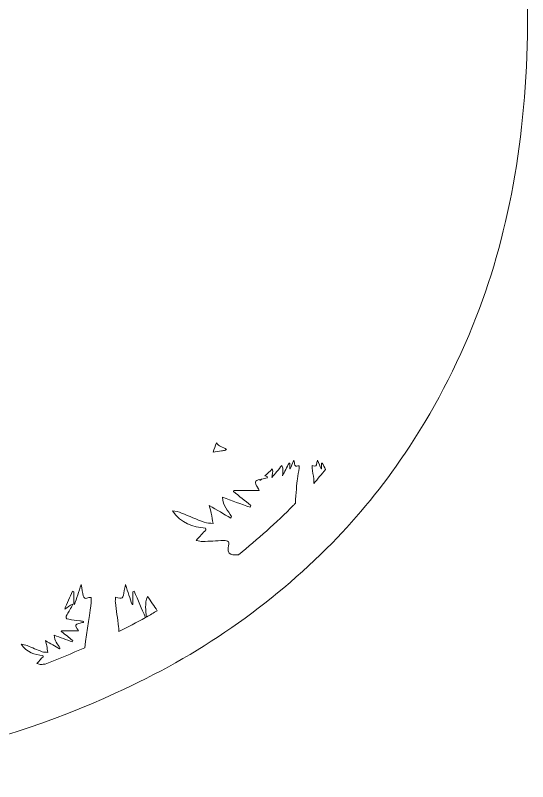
# Model space of a CAD drawing. Header units: millimetres. Extents: x 31 to 225, y -115 to -14.
# Drawn here: x 86.8 to 115.24, y -112.52 to -69.95 of the extents above; entities that cross this region are included whole.
import ezdxf

# ---------------------------------------------------------------- set-up
doc = ezdxf.new("R2010")
doc.units = ezdxf.units.MM
doc.header["$MEASUREMENT"] = 0
doc.layers.add('Layer 2', color=7, linetype='Continuous')

msp = doc.modelspace()

# ---------------------------------------------------------------- linework, layer by layer
at = {"layer": 'Layer 2', "lineweight": 0}
for points, knots in [([(115.237, -69.886), (115.237, -56.425), (110.949, -45.974), (102.373, -38.533), (93.798, -31.093), (82.657, -27.373), (68.953, -27.373), (68.953, -27.373), (30.939, -27.373), (30.939, -27.373), (30.939, -27.373), (30.939, -112.522), (30.939, -112.522), (30.939, -112.522), (67.858, -112.522), (67.858, -112.522), (77.102, -112.522), (85.273, -110.88), (92.368, -107.595), (96.95, -105.528), (100.953, -102.751), (104.38, -99.263), (105.862, -97.755), (107.193, -96.108), (108.39, -94.338), (108.399, -94.334), (108.408, -94.332), (108.417, -94.328), (108.412, -94.326), (108.406, -94.324), (108.401, -94.322), (109.968, -92.004), (111.299, -89.47), (112.379, -86.703), (114.284, -81.818), (115.237, -76.212), (115.237, -69.886)], [0, 0, 0, 0, 1, 1, 1, 2, 2, 2, 3, 3, 3, 4, 4, 4, 5, 5, 5, 6, 6, 6, 7, 7, 7, 8, 8, 8, 9, 9, 9, 10, 10, 10, 11, 11, 11, 12, 12, 12, 12]), ([(97.776, -94.219), (97.837, -94.037), (97.896, -93.861), (97.954, -93.689), (98.086, -93.907), (98.319, -93.93), (98.515, -94.06), (98.496, -94.076), (98.476, -94.092), (98.457, -94.107), (98.378, -94.123), (98.307, -94.136), (98.241, -94.146), (98.086, -94.171), (97.931, -94.195), (97.776, -94.219)], [0, 0, 0, 0, 1, 1, 1, 2, 2, 2, 3, 3, 3, 4, 4, 4, 5, 5, 5, 5]), ([(102.552, -95.102), (102.522, -95.3), (102.485, -95.498), (102.457, -95.697), (102.425, -95.954), (102.365, -96.51), (102.343, -97.051), (102.308, -97.086), (102.276, -97.125), (102.241, -97.16), (101.278, -98.14), (100.253, -99.056), (99.183, -99.919), (99.076, -99.923), (98.968, -99.923), (98.862, -99.917), (98.715, -99.91), (98.558, -99.794), (98.611, -99.536), (98.686, -99.175), (98.653, -99.115), (98.338, -99.124), (97.955, -99.135), (97.571, -99.169), (97.187, -99.183), (97.09, -99.186), (96.991, -99.149), (96.831, -99.118), (97.044, -98.887), (97.207, -98.709), (97.37, -98.532), (97.367, -98.501), (97.363, -98.47), (97.36, -98.439), (96.656, -98.366), (95.996, -98.177), (95.526, -97.482), (95.701, -97.496), (95.869, -97.534), (96.029, -97.598), (96.448, -97.766), (96.86, -97.956), (97.282, -98.112), (97.435, -98.169), (97.607, -98.154), (97.77, -98.173), (97.739, -97.986), (97.712, -97.798), (97.675, -97.612), (97.65, -97.486), (97.61, -97.364), (97.56, -97.177), (97.995, -97.432), (98.373, -97.655), (98.751, -97.877), (98.765, -97.849), (98.779, -97.821), (98.794, -97.793), (98.614, -97.46), (98.312, -97.204), (98.299, -96.72), (98.828, -96.913), (99.33, -97.096), (99.832, -97.279), (99.844, -97.243), (99.855, -97.207), (99.866, -97.17), (99.545, -96.914), (99.225, -96.657), (98.904, -96.401), (98.91, -96.384), (98.915, -96.366), (98.921, -96.349), (98.921, -96.349), (100.339, -96.349), (100.339, -96.349), (100.292, -96.266), (100.273, -96.224), (100.249, -96.187), (100.049, -95.882), (100.073, -95.802), (100.386, -95.729), (100.381, -95.737), (100.377, -95.744), (100.372, -95.752), (100.382, -95.76), (100.391, -95.767), (100.4, -95.775), (100.422, -95.754), (100.445, -95.732), (100.468, -95.711), (100.573, -95.687), (100.679, -95.663), (100.785, -95.64), (100.783, -95.615), (100.782, -95.59), (100.78, -95.566), (100.737, -95.557), (100.695, -95.547), (100.652, -95.537), (100.787, -95.409), (100.922, -95.282), (101.061, -95.151), (101.143, -95.324), (101.028, -95.459), (101.04, -95.62), (101.221, -95.403), (101.402, -95.186), (101.597, -94.951), (101.703, -95.165), (101.633, -95.349), (101.624, -95.537), (101.747, -95.297), (101.87, -95.058), (101.993, -94.818), (102.008, -94.823), (102.022, -94.828), (102.036, -94.834), (102.036, -94.834), (102.036, -95.138), (102.036, -95.138), (102.043, -95.14), (102.05, -95.142), (102.057, -95.143), (102.119, -94.991), (102.181, -94.839), (102.256, -94.655), (102.281, -94.772), (102.29, -94.855), (102.317, -94.932), (102.363, -95.059), (102.467, -94.957), (102.553, -94.973), (102.553, -95.019), (102.558, -95.061), (102.552, -95.102)], [0, 0, 0, 0, 1, 1, 1, 2, 2, 2, 3, 3, 3, 4, 4, 4, 5, 5, 5, 6, 6, 6, 7, 7, 7, 8, 8, 8, 9, 9, 9, 10, 10, 10, 11, 11, 11, 12, 12, 12, 13, 13, 13, 14, 14, 14, 15, 15, 15, 16, 16, 16, 17, 17, 17, 18, 18, 18, 19, 19, 19, 20, 20, 20, 21, 21, 21, 22, 22, 22, 23, 23, 23, 24, 24, 24, 25, 25, 25, 26, 26, 26, 27, 27, 27, 28, 28, 28, 29, 29, 29, 30, 30, 30, 31, 31, 31, 32, 32, 32, 33, 33, 33, 34, 34, 34, 35, 35, 35, 36, 36, 36, 37, 37, 37, 38, 38, 38, 39, 39, 39, 40, 40, 40, 41, 41, 41, 42, 42, 42, 43, 43, 43, 44, 44, 44, 45, 45, 45, 45]), ([(103.36, -95.958), (103.37, -95.841), (103.372, -95.747), (103.365, -95.692), (103.337, -95.493), (103.299, -95.296), (103.27, -95.097), (103.264, -95.055), (103.274, -95.01), (103.277, -94.963), (103.488, -95.016), (103.503, -95.006), (103.536, -94.799), (103.542, -94.762), (103.553, -94.724), (103.568, -94.655), (103.644, -94.843), (103.705, -94.995), (103.767, -95.147), (103.774, -95.144), (103.781, -95.142), (103.788, -95.14), (103.788, -95.14), (103.788, -94.832), (103.788, -94.832), (103.802, -94.827), (103.816, -94.823), (103.83, -94.819), (103.891, -94.938), (103.953, -95.058), (104.014, -95.178), (103.798, -95.44), (103.584, -95.704), (103.36, -95.958)], [0, 0, 0, 0, 1, 1, 1, 2, 2, 2, 3, 3, 3, 4, 4, 4, 5, 5, 5, 6, 6, 6, 7, 7, 7, 8, 8, 8, 9, 9, 9, 10, 10, 10, 11, 11, 11, 11]), ([(91.006, -102.579), (90.965, -102.905), (90.769, -104.214), (90.645, -105.078), (89.928, -105.4), (89.2, -105.707), (88.458, -105.994), (88.377, -105.999), (88.297, -106.004), (88.216, -106.007), (88.152, -106.009), (88.087, -105.985), (87.982, -105.965), (88.122, -105.812), (88.229, -105.695), (88.336, -105.578), (88.334, -105.558), (88.332, -105.537), (88.33, -105.517), (87.866, -105.469), (87.431, -105.344), (87.122, -104.886), (87.237, -104.896), (87.347, -104.921), (87.453, -104.963), (87.729, -105.073), (88.001, -105.199), (88.278, -105.301), (88.38, -105.339), (88.493, -105.329), (88.6, -105.342), (88.58, -105.218), (88.562, -105.094), (88.538, -104.972), (88.521, -104.889), (88.495, -104.809), (88.462, -104.685), (88.748, -104.854), (88.997, -105), (89.246, -105.147), (89.256, -105.128), (89.265, -105.11), (89.274, -105.092), (89.156, -104.872), (88.957, -104.703), (88.949, -104.384), (89.297, -104.512), (89.628, -104.632), (89.959, -104.753), (89.966, -104.729), (89.974, -104.705), (89.981, -104.681), (89.77, -104.512), (89.559, -104.343), (89.347, -104.174), (89.351, -104.163), (89.355, -104.151), (89.359, -104.14), (89.359, -104.14), (90.293, -104.14), (90.293, -104.14), (90.262, -104.085), (90.249, -104.058), (90.233, -104.033), (90.101, -103.831), (90.117, -103.778), (90.329, -103.73), (90.415, -103.711), (90.501, -103.692), (90.587, -103.673), (90.586, -103.656), (90.585, -103.64), (90.583, -103.624), (90.512, -103.609), (90.44, -103.59), (90.368, -103.58), (90.164, -103.552), (89.96, -103.536), (89.757, -103.5), (89.588, -103.469), (89.567, -103.393), (89.667, -103.227), (89.717, -103.143), (89.775, -103.065), (89.823, -102.979), (89.88, -102.877), (89.93, -102.77), (89.983, -102.664), (89.821, -102.732), (89.686, -102.854), (89.534, -102.942), (89.676, -102.607), (89.818, -102.272), (89.961, -101.937), (89.988, -101.949), (90.014, -101.961), (90.041, -101.972), (90.041, -101.972), (90.041, -102.661), (90.041, -102.661), (90.054, -102.665), (90.067, -102.669), (90.079, -102.673), (90.196, -102.329), (90.312, -101.985), (90.453, -101.569), (90.499, -101.834), (90.515, -102.022), (90.566, -102.194), (90.653, -102.483), (90.847, -102.251), (91.008, -102.286), (91.008, -102.391), (91.018, -102.487), (91.006, -102.579)], [0, 0, 0, 0, 1, 1, 1, 2, 2, 2, 3, 3, 3, 4, 4, 4, 5, 5, 5, 6, 6, 6, 7, 7, 7, 8, 8, 8, 9, 9, 9, 10, 10, 10, 11, 11, 11, 12, 12, 12, 13, 13, 13, 14, 14, 14, 15, 15, 15, 16, 16, 16, 17, 17, 17, 18, 18, 18, 19, 19, 19, 20, 20, 20, 21, 21, 21, 22, 22, 22, 23, 23, 23, 24, 24, 24, 25, 25, 25, 26, 26, 26, 27, 27, 27, 28, 28, 28, 29, 29, 29, 30, 30, 30, 31, 31, 31, 32, 32, 32, 33, 33, 33, 34, 34, 34, 35, 35, 35, 36, 36, 36, 37, 37, 37, 38, 38, 38, 38]), ([(92.545, -104.186), (92.542, -104.101), (92.537, -104.012), (92.525, -103.913), (92.473, -103.463), (92.403, -103.017), (92.348, -102.567), (92.337, -102.472), (92.356, -102.371), (92.361, -102.265), (92.757, -102.385), (92.784, -102.361), (92.846, -101.895), (92.858, -101.81), (92.877, -101.725), (92.906, -101.57), (93.048, -101.994), (93.163, -102.337), (93.278, -102.68), (93.291, -102.674), (93.305, -102.669), (93.318, -102.664), (93.318, -102.664), (93.318, -101.968), (93.318, -101.968), (93.318, -101.968), (93.395, -101.939), (93.395, -101.939), (93.603, -102.428), (93.811, -102.917), (94.019, -103.405), (93.535, -103.675), (93.044, -103.936), (92.545, -104.186)], [0, 0, 0, 0, 1, 1, 1, 2, 2, 2, 3, 3, 3, 4, 4, 4, 5, 5, 5, 6, 6, 6, 7, 7, 7, 8, 8, 8, 9, 9, 9, 10, 10, 10, 11, 11, 11, 11]), ([(94.072, -103.377), (94.032, -103.013), (93.971, -102.648), (94.131, -102.232), (94.321, -102.507), (94.502, -102.768), (94.678, -103.024), (94.476, -103.142), (94.276, -103.263), (94.072, -103.377)], [0, 0, 0, 0, 1, 1, 1, 2, 2, 2, 3, 3, 3, 3])]:
    msp.add_open_spline(points, degree=3, knots=knots, dxfattribs=at)

doc.saveas('drawing.dxf')
